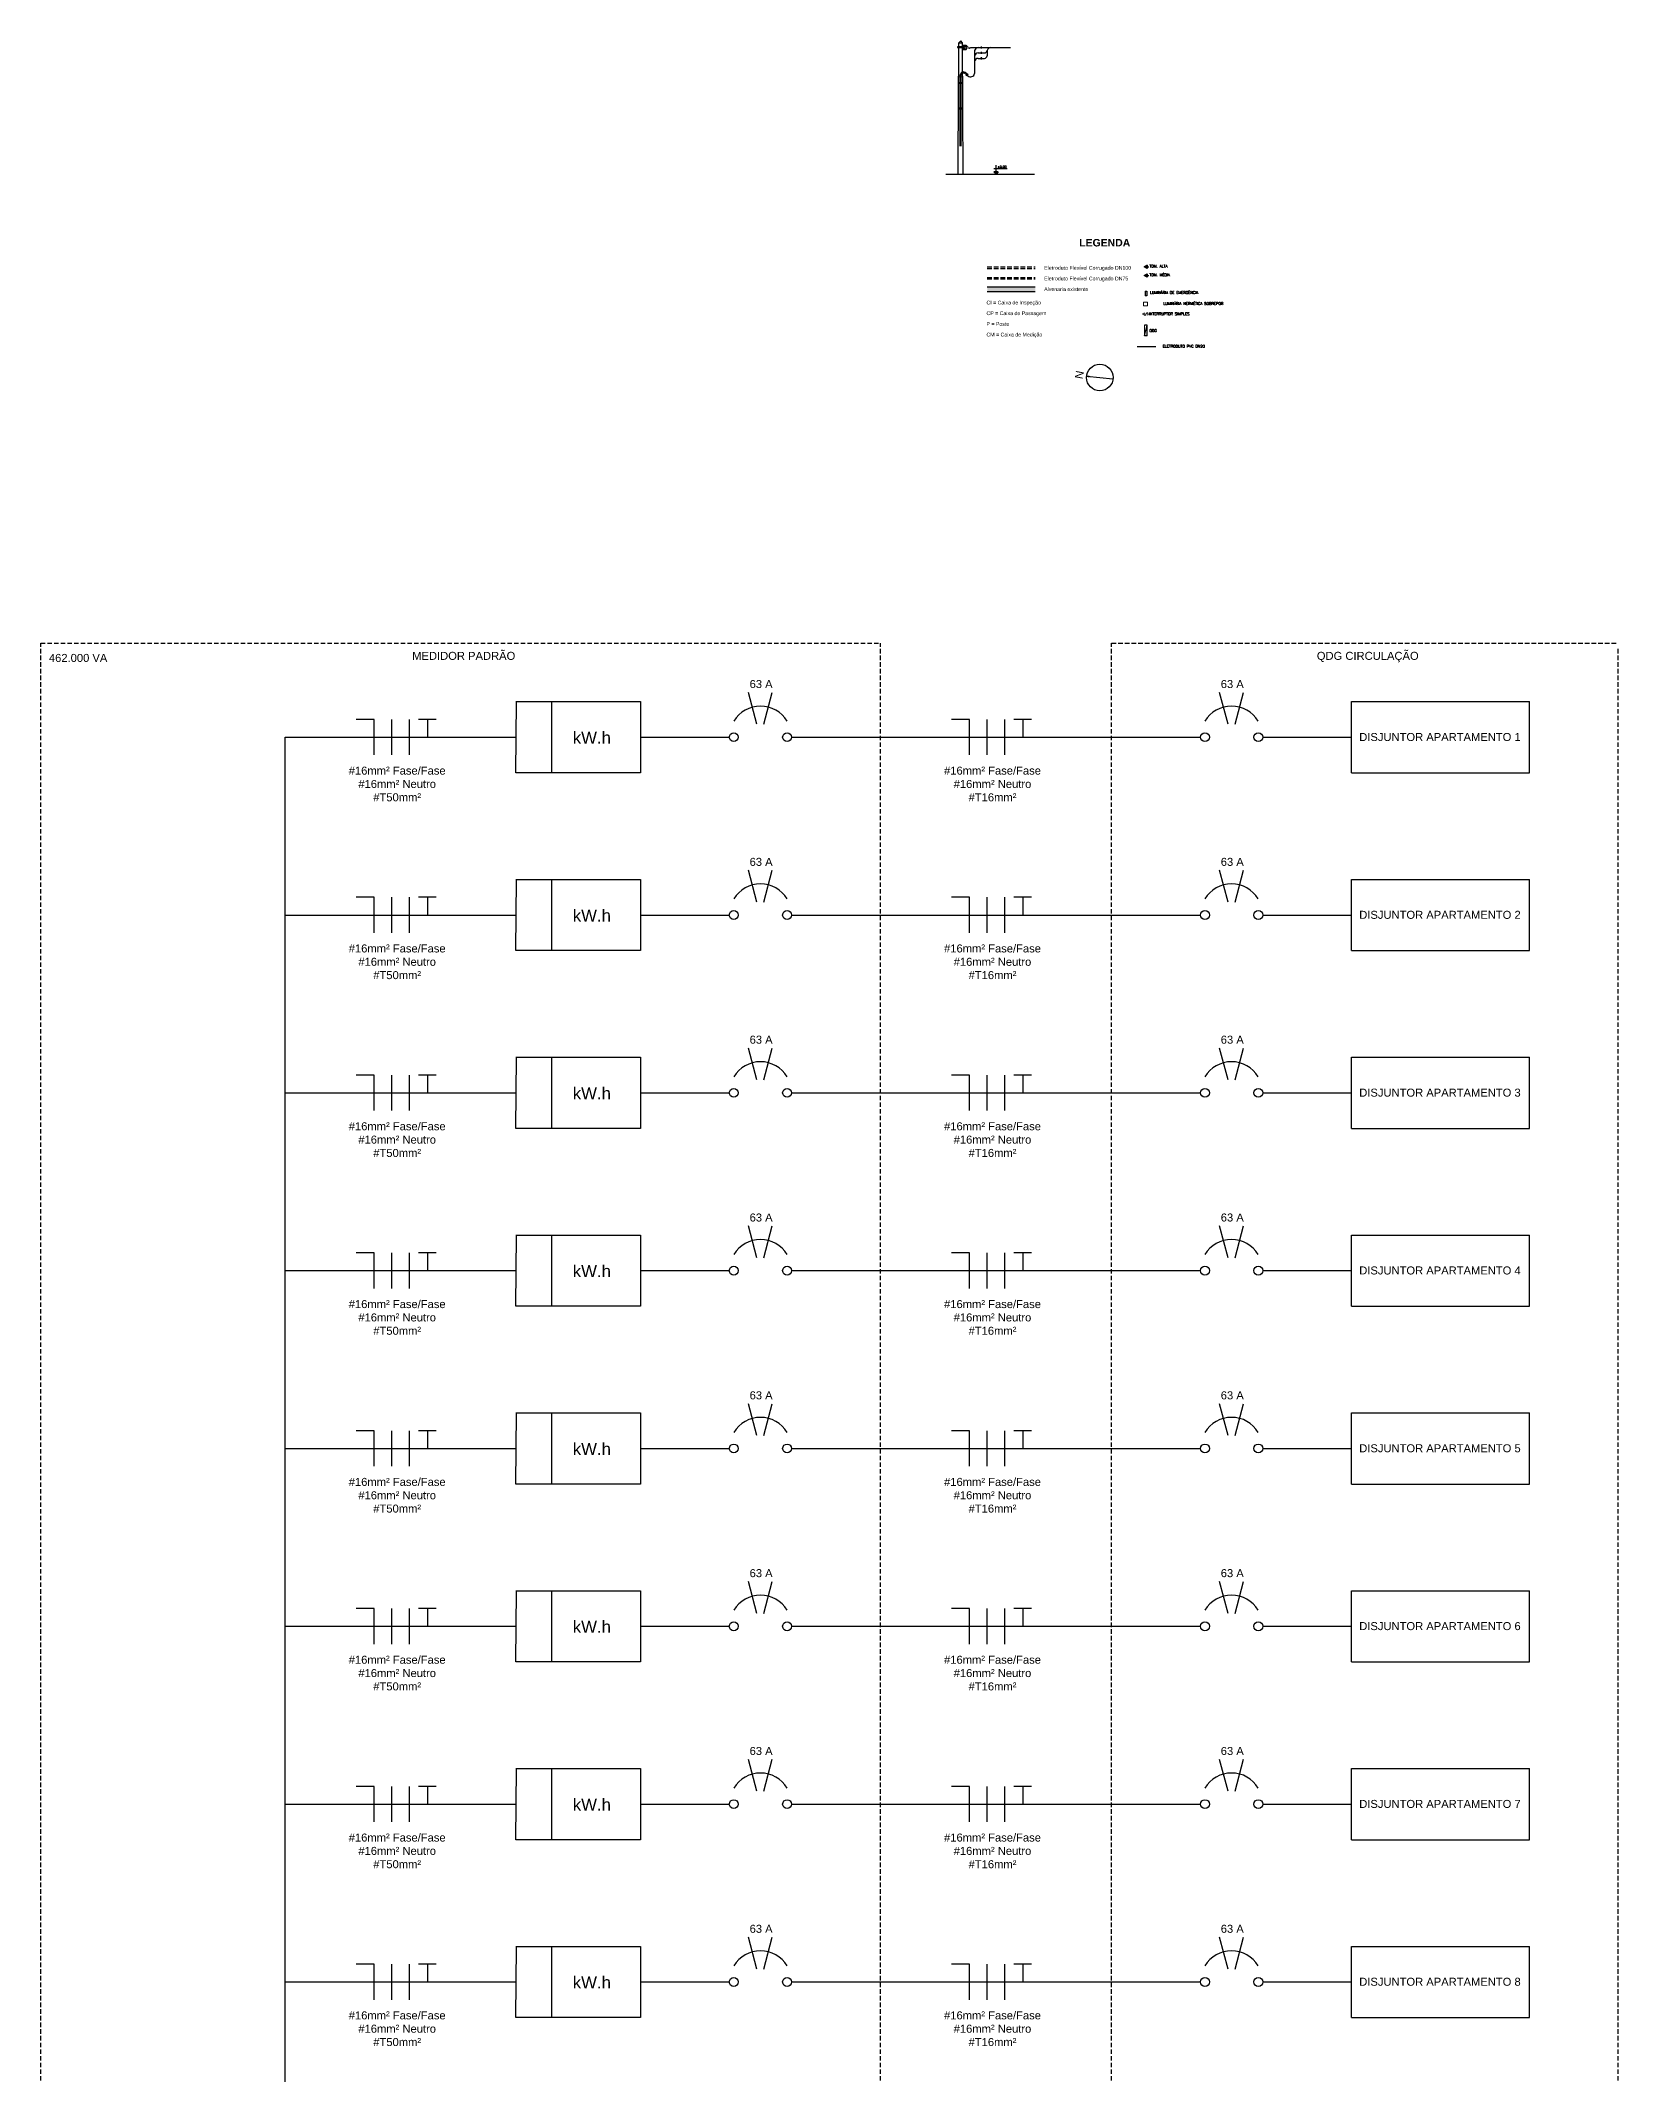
# Model space of a CAD drawing. Extents: x 0 to 11638, y -6007 to 0.
# Drawn here: x 10991.7 to 11080.4, y -5775.9 to -5661.5 of the extents above; entities that cross this region are included whole.
import ezdxf

# ---------------------------------------------------------------- set-up
doc = ezdxf.new("R2010")
doc.units = 0
doc.linetypes.add('CACHE', pattern=[0.375, 0.25, -0.125])
doc.linetypes.add('TRACEJP', pattern=[0.3, 0.2, -0.1])
doc.layers.get('0').update_dxf_attribs({"linetype": 'CONTINUOUS'})
for name, color, linetype, lineweight in [('ARQ - Alvenaria Alta', 251, 'CONTINUOUS', 13), ('ARQ - Textos', 4, 'CONTINUOUS', 5), ('Elétrica', 30, 'CONTINUOUS', 20), ('Lógica - Dados Telefonia CFTV', 3, 'CONTINUOUS', 5)]:
    doc.layers.add(name, color=color, linetype=linetype, lineweight=lineweight)
for name, color, linetype in [('ARQ - Cotas', 1, 'CONTINUOUS'), ('ARQ - Desnível Terreno', 14, 'CONTINUOUS'), ('DETALHES', 4, 'CONTINUOUS')]:
    doc.layers.add(name, color=color, linetype=linetype)
doc.styles.add('ROMANS', font='romans.shx', dxfattribs={"height": 0.3})
doc.styles.get("Standard").update_dxf_attribs({"font": 'arial.ttf', "height": 0.15})

msp = doc.modelspace()

# ---------------------------------------------------------------- hatches: boundary and pattern name
at = {"layer": 'ARQ - Alvenaria Alta', "lineweight": -2}
h = msp.add_hatch(color=256, dxfattribs=at)
h.dxf.hatch_style = 1
h.paths.add_polyline_path([(11047.638, -5675.351), (11044.936, -5675.351), (11044.936, -5675.601), (11047.638, -5675.601)])
at = {"layer": 'ARQ - Cotas', "lineweight": -2}
h = msp.add_hatch(color=256, dxfattribs=at)
h.dxf.hatch_style = 1
h.paths.add_polyline_path([(11045.43, -5668.877), (11045.305, -5668.877), (11045.43, -5669.002)])
at = {"layer": 'Elétrica', "lineweight": -2}
for points in [[(11053.932, -5674.224), (11053.932, -5674.133), (11053.759, -5674.224)], [(11053.932, -5674.224), (11053.932, -5674.316), (11053.759, -5674.224)], [(11053.932, -5674.705), (11053.932, -5674.796), (11053.759, -5674.705)]]:
    msp.add_hatch(color=256, dxfattribs=at).paths.add_polyline_path(points)

# ---------------------------------------------------------------- linework, layer by layer
at = {"linetype": 'Continuous'}
for q in [(11050.677, -5680.361), (11052.005, -5680.526), (11050.673, -5680.4)]:
    msp.add_line((11050.531, -5680.366), q, dxfattribs=at)
at = {"linetype": 'CACHE', "lineweight": -2}
for p, q in [((10991.697, -5905.961), (10991.697, -5695.38)), ((10991.697, -5695.38), (11038.929, -5695.38)), ((11038.929, -5905.961), (11038.929, -5695.38)), ((11051.929, -5905.961), (11051.929, -5695.38)), ((11051.929, -5695.38), (11080.429, -5695.38)), ((11080.429, -5905.961), (11080.429, -5695.609))]:
    msp.add_line(p, q, dxfattribs=at)
at = {"lineweight": -2}
for p, q in [((11018.429, -5698.671), (11025.429, -5698.671)), ((11018.429, -5702.671), (11018.464, -5698.671)), ((11020.429, -5698.671), (11020.429, -5702.671)), ((11025.429, -5698.671), (11025.429, -5702.671)), ((11031.985, -5699.946), (11031.506, -5698.155)), ((11032.37, -5699.945), (11032.84, -5698.152)), ((11058.485, -5699.946), (11058.006, -5698.155)), ((11058.87, -5699.945), (11059.34, -5698.152)), ((11010.447, -5699.671), (11009.447, -5699.671)), ((11010.447, -5701.671), (11010.447, -5699.671)), ((11011.447, -5701.671), (11011.447, -5699.671)), ((11012.447, -5701.671), (11012.447, -5699.671)), ((11013.947, -5699.671), (11012.947, -5699.671)), ((11013.447, -5699.671), (11013.447, -5700.671)), ((11043.929, -5699.671), (11042.929, -5699.671)), ((11043.929, -5701.671), (11043.929, -5699.671)), ((11044.929, -5701.671), (11044.929, -5699.671)), ((11045.929, -5701.671), (11045.929, -5699.671)), ((11047.429, -5699.671), (11046.429, -5699.671)), ((11046.929, -5699.671), (11046.929, -5700.671)), ((11005.447, -5780.671), (11005.447, -5700.671)), ((11025.429, -5702.671), (11018.429, -5702.671)), ((11018.429, -5708.671), (11025.429, -5708.671)), ((11018.429, -5712.671), (11018.464, -5708.671)), ((11020.429, -5708.671), (11020.429, -5712.671)), ((11025.429, -5708.671), (11025.429, -5712.671)), ((11031.985, -5709.946), (11031.506, -5708.155)), ((11032.37, -5709.945), (11032.84, -5708.152)), ((11058.485, -5709.946), (11058.006, -5708.155)), ((11058.87, -5709.945), (11059.34, -5708.152)), ((11010.447, -5709.671), (11009.447, -5709.671)), ((11010.447, -5711.671), (11010.447, -5709.671)), ((11011.447, -5711.671), (11011.447, -5709.671)), ((11012.447, -5711.671), (11012.447, -5709.671)), ((11013.947, -5709.671), (11012.947, -5709.671)), ((11013.447, -5709.671), (11013.447, -5710.671)), ((11043.929, -5709.671), (11042.929, -5709.671)), ((11043.929, -5711.671), (11043.929, -5709.671)), ((11044.929, -5711.671), (11044.929, -5709.671)), ((11045.929, -5711.671), (11045.929, -5709.671)), ((11047.429, -5709.671), (11046.429, -5709.671)), ((11046.929, -5709.671), (11046.929, -5710.671)), ((11025.429, -5712.671), (11018.429, -5712.671)), ((11031.985, -5719.946), (11031.506, -5718.155)), ((11032.37, -5719.945), (11032.84, -5718.152)), ((11058.485, -5719.946), (11058.006, -5718.155)), ((11058.87, -5719.945), (11059.34, -5718.152)), ((11018.429, -5718.671), (11025.429, -5718.671)), ((11018.429, -5722.671), (11018.464, -5718.671)), ((11020.429, -5718.671), (11020.429, -5722.671)), ((11025.429, -5718.671), (11025.429, -5722.671)), ((11010.447, -5719.671), (11009.447, -5719.671)), ((11010.447, -5721.671), (11010.447, -5719.671)), ((11011.447, -5721.671), (11011.447, -5719.671)), ((11012.447, -5721.671), (11012.447, -5719.671)), ((11013.947, -5719.671), (11012.947, -5719.671)), ((11013.447, -5719.671), (11013.447, -5720.671)), ((11043.929, -5719.671), (11042.929, -5719.671)), ((11043.929, -5721.671), (11043.929, -5719.671)), ((11044.929, -5721.671), (11044.929, -5719.671)), ((11045.929, -5721.671), (11045.929, -5719.671)), ((11047.429, -5719.671), (11046.429, -5719.671)), ((11046.929, -5719.671), (11046.929, -5720.671)), ((11025.429, -5722.671), (11018.429, -5722.671)), ((11031.985, -5729.946), (11031.506, -5728.155)), ((11032.37, -5729.945), (11032.84, -5728.152)), ((11058.485, -5729.946), (11058.006, -5728.155)), ((11058.87, -5729.945), (11059.34, -5728.152)), ((11010.447, -5729.671), (11009.447, -5729.671)), ((11010.447, -5731.671), (11010.447, -5729.671)), ((11011.447, -5731.671), (11011.447, -5729.671)), ((11012.447, -5731.671), (11012.447, -5729.671)), ((11013.947, -5729.671), (11012.947, -5729.671)), ((11013.447, -5729.671), (11013.447, -5730.671)), ((11018.429, -5728.671), (11025.429, -5728.671)), ((11018.429, -5732.671), (11018.464, -5728.671)), ((11020.429, -5728.671), (11020.429, -5732.671)), ((11025.429, -5728.671), (11025.429, -5732.671)), ((11043.929, -5729.671), (11042.929, -5729.671)), ((11043.929, -5731.671), (11043.929, -5729.671)), ((11044.929, -5731.671), (11044.929, -5729.671)), ((11045.929, -5731.671), (11045.929, -5729.671)), ((11047.429, -5729.671), (11046.429, -5729.671)), ((11046.929, -5729.671), (11046.929, -5730.671)), ((11025.429, -5732.671), (11018.429, -5732.671)), ((11018.429, -5738.671), (11025.429, -5738.671)), ((11018.429, -5742.671), (11018.464, -5738.671)), ((11020.429, -5738.671), (11020.429, -5742.671)), ((11025.429, -5738.671), (11025.429, -5742.671)), ((11031.985, -5739.946), (11031.506, -5738.155)), ((11032.37, -5739.945), (11032.84, -5738.152)), ((11058.485, -5739.946), (11058.006, -5738.155)), ((11058.87, -5739.945), (11059.34, -5738.152)), ((11010.447, -5739.671), (11009.447, -5739.671)), ((11010.447, -5741.671), (11010.447, -5739.671)), ((11011.447, -5741.671), (11011.447, -5739.671)), ((11012.447, -5741.671), (11012.447, -5739.671)), ((11013.947, -5739.671), (11012.947, -5739.671)), ((11013.447, -5739.671), (11013.447, -5740.671)), ((11043.929, -5739.671), (11042.929, -5739.671)), ((11043.929, -5741.671), (11043.929, -5739.671)), ((11044.929, -5741.671), (11044.929, -5739.671)), ((11045.929, -5741.671), (11045.929, -5739.671)), ((11047.429, -5739.671), (11046.429, -5739.671)), ((11046.929, -5739.671), (11046.929, -5740.671)), ((11025.429, -5742.671), (11018.429, -5742.671)), ((11018.429, -5748.671), (11025.429, -5748.671)), ((11018.429, -5752.671), (11018.464, -5748.671)), ((11020.429, -5748.671), (11020.429, -5752.671)), ((11025.429, -5748.671), (11025.429, -5752.671)), ((11031.985, -5749.946), (11031.506, -5748.155)), ((11032.37, -5749.945), (11032.84, -5748.152)), ((11058.485, -5749.946), (11058.006, -5748.155)), ((11058.87, -5749.945), (11059.34, -5748.152)), ((11010.447, -5749.671), (11009.447, -5749.671)), ((11010.447, -5751.671), (11010.447, -5749.671)), ((11011.447, -5751.671), (11011.447, -5749.671)), ((11012.447, -5751.671), (11012.447, -5749.671)), ((11013.947, -5749.671), (11012.947, -5749.671)), ((11013.447, -5749.671), (11013.447, -5750.671)), ((11043.929, -5749.671), (11042.929, -5749.671)), ((11043.929, -5751.671), (11043.929, -5749.671)), ((11044.929, -5751.671), (11044.929, -5749.671)), ((11045.929, -5751.671), (11045.929, -5749.671)), ((11047.429, -5749.671), (11046.429, -5749.671)), ((11046.929, -5749.671), (11046.929, -5750.671)), ((11025.429, -5752.671), (11018.429, -5752.671)), ((11031.985, -5759.946), (11031.506, -5758.155)), ((11032.37, -5759.945), (11032.84, -5758.152)), ((11058.485, -5759.946), (11058.006, -5758.155)), ((11058.87, -5759.945), (11059.34, -5758.152)), ((11018.429, -5758.671), (11025.429, -5758.671)), ((11018.429, -5762.671), (11018.464, -5758.671)), ((11020.429, -5758.671), (11020.429, -5762.671)), ((11025.429, -5758.671), (11025.429, -5762.671)), ((11010.447, -5759.671), (11009.447, -5759.671)), ((11010.447, -5761.671), (11010.447, -5759.671)), ((11011.447, -5761.671), (11011.447, -5759.671)), ((11012.447, -5761.671), (11012.447, -5759.671)), ((11013.947, -5759.671), (11012.947, -5759.671)), ((11013.447, -5759.671), (11013.447, -5760.671)), ((11043.929, -5759.671), (11042.929, -5759.671)), ((11043.929, -5761.671), (11043.929, -5759.671)), ((11044.929, -5761.671), (11044.929, -5759.671)), ((11045.929, -5761.671), (11045.929, -5759.671)), ((11047.429, -5759.671), (11046.429, -5759.671)), ((11046.929, -5759.671), (11046.929, -5760.671)), ((11025.429, -5762.671), (11018.429, -5762.671)), ((11031.985, -5769.946), (11031.506, -5768.155)), ((11032.37, -5769.945), (11032.84, -5768.152)), ((11058.485, -5769.946), (11058.006, -5768.155)), ((11058.87, -5769.945), (11059.34, -5768.152)), ((11010.447, -5769.671), (11009.447, -5769.671)), ((11010.447, -5771.671), (11010.447, -5769.671)), ((11011.447, -5771.671), (11011.447, -5769.671)), ((11012.447, -5771.671), (11012.447, -5769.671)), ((11013.947, -5769.671), (11012.947, -5769.671)), ((11013.447, -5769.671), (11013.447, -5770.671)), ((11018.429, -5768.671), (11025.429, -5768.671)), ((11018.429, -5772.671), (11018.464, -5768.671)), ((11020.429, -5768.671), (11020.429, -5772.671)), ((11025.429, -5768.671), (11025.429, -5772.671)), ((11043.929, -5769.671), (11042.929, -5769.671)), ((11043.929, -5771.671), (11043.929, -5769.671)), ((11044.929, -5771.671), (11044.929, -5769.671)), ((11045.929, -5771.671), (11045.929, -5769.671)), ((11047.429, -5769.671), (11046.429, -5769.671)), ((11046.929, -5769.671), (11046.929, -5770.671)), ((11025.429, -5772.671), (11018.429, -5772.671))]:
    msp.add_line(p, q, dxfattribs=at)
msp.add_circle((11051.268, -5680.446), 0.748)
for centre in [(11030.679, -5700.671), (11033.679, -5700.671), (11057.179, -5700.671), (11060.179, -5700.671), (11030.679, -5710.671), (11033.679, -5710.671), (11057.179, -5710.671), (11060.179, -5710.671), (11030.679, -5720.671), (11033.679, -5720.671), (11057.179, -5720.671), (11060.179, -5720.671), (11030.679, -5730.671), (11033.679, -5730.671), (11057.179, -5730.671), (11060.179, -5730.671), (11030.679, -5740.671), (11033.679, -5740.671), (11057.179, -5740.671), (11060.179, -5740.671), (11030.679, -5750.671), (11033.679, -5750.671), (11057.179, -5750.671), (11060.179, -5750.671), (11030.679, -5760.671), (11033.679, -5760.671), (11057.179, -5760.671), (11060.179, -5760.671), (11030.679, -5770.671), (11033.679, -5770.671), (11057.179, -5770.671), (11060.179, -5770.671)]:
    msp.add_circle(centre, 0.25, dxfattribs=at)
for centre in [(11032.179, -5700.671), (11058.679, -5700.671), (11032.179, -5710.671), (11058.679, -5710.671), (11032.179, -5720.671), (11058.679, -5720.671), (11032.179, -5730.671), (11058.679, -5730.671), (11032.179, -5740.671), (11058.679, -5740.671), (11032.179, -5750.671), (11058.679, -5750.671), (11032.179, -5760.671), (11058.679, -5760.671), (11032.179, -5770.671), (11058.679, -5770.671)]:
    msp.add_arc(centre, 1.75, 31.00272, 148.99728, dxfattribs=at)
at = {"layer": 'ARQ - Alvenaria Alta', "lineweight": -2}
for p, q in [((11044.936, -5675.351), (11047.638, -5675.351)), ((11044.936, -5675.601), (11047.638, -5675.601)), ((11065.429, -5702.671), (11065.429, -5698.671)), ((11065.429, -5698.671), (11075.429, -5698.671)), ((11075.429, -5702.671), (11075.429, -5698.671)), ((11005.447, -5700.671), (11013.447, -5700.671)), ((11013.447, -5700.671), (11018.447, -5700.671)), ((11025.429, -5700.671), (11030.429, -5700.671)), ((11033.929, -5700.671), (11038.929, -5700.671)), ((11038.929, -5700.671), (11046.929, -5700.671)), ((11046.929, -5700.671), (11051.929, -5700.671)), ((11051.929, -5700.671), (11056.929, -5700.671)), ((11060.429, -5700.671), (11065.429, -5700.671)), ((11065.429, -5702.671), (11075.429, -5702.671)), ((11065.429, -5712.671), (11065.429, -5708.671)), ((11065.429, -5708.671), (11075.429, -5708.671)), ((11075.429, -5712.671), (11075.429, -5708.671)), ((11005.447, -5710.671), (11013.447, -5710.671)), ((11013.447, -5710.671), (11018.447, -5710.671)), ((11025.429, -5710.671), (11030.429, -5710.671)), ((11033.929, -5710.671), (11038.929, -5710.671)), ((11038.929, -5710.671), (11046.929, -5710.671)), ((11046.929, -5710.671), (11051.929, -5710.671)), ((11051.929, -5710.671), (11056.929, -5710.671)), ((11060.429, -5710.671), (11065.429, -5710.671)), ((11065.429, -5712.671), (11075.429, -5712.671)), ((11065.429, -5722.671), (11065.429, -5718.671)), ((11065.429, -5718.671), (11075.429, -5718.671)), ((11075.429, -5722.671), (11075.429, -5718.671)), ((11005.447, -5720.671), (11013.447, -5720.671)), ((11013.447, -5720.671), (11018.447, -5720.671)), ((11025.429, -5720.671), (11030.429, -5720.671)), ((11033.929, -5720.671), (11038.929, -5720.671)), ((11038.929, -5720.671), (11046.929, -5720.671)), ((11046.929, -5720.671), (11051.929, -5720.671)), ((11051.929, -5720.671), (11056.929, -5720.671)), ((11060.429, -5720.671), (11065.429, -5720.671)), ((11065.429, -5722.671), (11075.429, -5722.671)), ((11065.429, -5732.671), (11065.429, -5728.671)), ((11065.429, -5728.671), (11075.429, -5728.671)), ((11075.429, -5732.671), (11075.429, -5728.671)), ((11005.447, -5730.671), (11013.447, -5730.671)), ((11013.447, -5730.671), (11018.447, -5730.671)), ((11025.429, -5730.671), (11030.429, -5730.671)), ((11033.929, -5730.671), (11038.929, -5730.671)), ((11038.929, -5730.671), (11046.929, -5730.671)), ((11046.929, -5730.671), (11051.929, -5730.671)), ((11051.929, -5730.671), (11056.929, -5730.671)), ((11060.429, -5730.671), (11065.429, -5730.671)), ((11065.429, -5732.671), (11075.429, -5732.671)), ((11065.429, -5742.671), (11065.429, -5738.671)), ((11065.429, -5738.671), (11075.429, -5738.671)), ((11075.429, -5742.671), (11075.429, -5738.671)), ((11005.447, -5740.671), (11013.447, -5740.671)), ((11013.447, -5740.671), (11018.447, -5740.671)), ((11025.429, -5740.671), (11030.429, -5740.671)), ((11033.929, -5740.671), (11038.929, -5740.671)), ((11038.929, -5740.671), (11046.929, -5740.671)), ((11046.929, -5740.671), (11051.929, -5740.671)), ((11051.929, -5740.671), (11056.929, -5740.671)), ((11060.429, -5740.671), (11065.429, -5740.671)), ((11065.429, -5742.671), (11075.429, -5742.671)), ((11065.429, -5752.671), (11065.429, -5748.671)), ((11065.429, -5748.671), (11075.429, -5748.671)), ((11075.429, -5752.671), (11075.429, -5748.671)), ((11005.447, -5750.671), (11013.447, -5750.671)), ((11013.447, -5750.671), (11018.447, -5750.671)), ((11025.429, -5750.671), (11030.429, -5750.671)), ((11033.929, -5750.671), (11038.929, -5750.671)), ((11038.929, -5750.671), (11046.929, -5750.671)), ((11046.929, -5750.671), (11051.929, -5750.671)), ((11051.929, -5750.671), (11056.929, -5750.671)), ((11060.429, -5750.671), (11065.429, -5750.671)), ((11065.429, -5752.671), (11075.429, -5752.671)), ((11065.429, -5762.671), (11065.429, -5758.671)), ((11065.429, -5758.671), (11075.429, -5758.671)), ((11075.429, -5762.671), (11075.429, -5758.671)), ((11005.447, -5760.671), (11013.447, -5760.671)), ((11013.447, -5760.671), (11018.447, -5760.671)), ((11025.429, -5760.671), (11030.429, -5760.671)), ((11033.929, -5760.671), (11038.929, -5760.671)), ((11038.929, -5760.671), (11046.929, -5760.671)), ((11046.929, -5760.671), (11051.929, -5760.671)), ((11051.929, -5760.671), (11056.929, -5760.671)), ((11060.429, -5760.671), (11065.429, -5760.671)), ((11065.429, -5762.671), (11075.429, -5762.671)), ((11065.429, -5772.671), (11065.429, -5768.671)), ((11065.429, -5768.671), (11075.429, -5768.671)), ((11075.429, -5772.671), (11075.429, -5768.671)), ((11005.447, -5770.671), (11013.447, -5770.671)), ((11013.447, -5770.671), (11018.447, -5770.671)), ((11025.429, -5770.671), (11030.429, -5770.671)), ((11033.929, -5770.671), (11038.929, -5770.671)), ((11038.929, -5770.671), (11046.929, -5770.671)), ((11046.929, -5770.671), (11051.929, -5770.671)), ((11051.929, -5770.671), (11056.929, -5770.671)), ((11060.429, -5770.671), (11065.429, -5770.671)), ((11065.429, -5772.671), (11075.429, -5772.671))]:
    msp.add_line(p, q, dxfattribs=at)
at = {"layer": 'ARQ - Cotas', "lineweight": -2}
for p, q in [((11045.305, -5668.689), (11046.055, -5668.689)), ((11045.555, -5668.877), (11045.305, -5668.877)), ((11045.305, -5668.877), (11045.43, -5669.002)), ((11045.43, -5668.627), (11045.43, -5668.502)), ((11045.43, -5668.752), (11045.43, -5668.627)), ((11045.43, -5668.877), (11045.43, -5668.752)), ((11045.43, -5669.002), (11045.43, -5668.877)), ((11045.43, -5668.877), (11045.555, -5668.877)), ((11045.555, -5668.877), (11045.43, -5669.002))]:
    msp.add_line(p, q, dxfattribs=at)
at = {"layer": 'ARQ - Desnível Terreno', "lineweight": -2}
msp.add_line((11042.604, -5669.002), (11047.586, -5669.002), dxfattribs=at)
at = {"layer": 'DETALHES', "color": 2}
for p, q in [((11043.308, -5661.851), (11043.259, -5661.851)), ((11043.259, -5661.851), (11043.259, -5661.894)), ((11043.259, -5661.894), (11043.308, -5661.894)), ((11043.308, -5661.834), (11043.308, -5661.91)), ((11043.338, -5661.834), (11043.308, -5661.834)), ((11043.308, -5661.91), (11043.338, -5661.91)), ((11043.338, -5661.834), (11043.338, -5661.91)), ((11043.753, -5661.768), (11043.548, -5661.768)), ((11043.548, -5661.993), (11043.753, -5661.993)), ((11043.589, -5661.973), (11043.589, -5661.789)), ((11043.589, -5661.789), (11043.753, -5661.789)), ((11043.589, -5661.834), (11043.61, -5661.834)), ((11043.61, -5661.91), (11043.589, -5661.91)), ((11043.753, -5661.973), (11043.589, -5661.973)), ((11043.61, -5661.834), (11043.61, -5661.91)), ((11043.653, -5661.796), (11043.788, -5661.796)), ((11043.653, -5661.967), (11043.788, -5661.967)), ((11043.699, -5661.754), (11043.741, -5661.754)), ((11043.699, -5661.768), (11043.699, -5661.754)), ((11043.709, -5661.768), (11043.699, -5661.768)), ((11043.709, -5661.796), (11043.709, -5661.789)), ((11043.71, -5661.973), (11043.71, -5661.967)), ((11043.71, -5662.01), (11043.71, -5661.993)), ((11043.73, -5662.01), (11043.71, -5662.01)), ((11043.741, -5661.768), (11043.73, -5661.768)), ((11043.73, -5661.789), (11043.73, -5661.796)), ((11043.73, -5661.967), (11043.73, -5661.973)), ((11043.73, -5661.993), (11043.73, -5662.01)), ((11043.741, -5661.754), (11043.741, -5661.768)), ((11043.753, -5661.789), (11043.753, -5661.768)), ((11043.753, -5661.993), (11043.753, -5661.973)), ((11043.741, -5663.32), (11043.809, -5663.399)), ((11043.496, -5663.518), (11043.394, -5663.518)), ((11043.413, -5663.518), (11043.413, -5663.427)), ((11043.413, -5667.442), (11043.413, -5663.559)), ((11043.475, -5663.518), (11043.475, -5663.452)), ((11043.475, -5667.442), (11043.475, -5663.559)), ((11043.709, -5663.367), (11043.773, -5663.435)), ((11043.824, -5663.384), (11043.752, -5663.456))]:
    msp.add_line(p, q, dxfattribs=at)
at = {"layer": 'DETALHES', "color": 4}
for p, q in [((11043.319, -5665.336), (11043.34, -5661.625)), ((11043.442, -5661.502), (11043.34, -5661.625)), ((11043.34, -5661.625), (11043.545, -5661.625)), ((11043.545, -5661.625), (11043.442, -5661.502)), ((11043.565, -5665.336), (11043.545, -5661.625)), ((11043.326, -5663.851), (11043.563, -5663.851)), ((11043.326, -5663.855), (11043.563, -5663.855)), ((11043.326, -5663.859), (11043.563, -5663.859)), ((11043.326, -5663.865), (11043.563, -5663.865)), ((11043.326, -5663.87), (11043.563, -5663.87)), ((11043.326, -5663.876), (11043.563, -5663.876)), ((11043.326, -5663.881), (11043.563, -5663.881)), ((11043.326, -5663.886), (11043.563, -5663.886)), ((11043.326, -5663.89), (11043.563, -5663.89)), ((11043.305, -5667.833), (11043.319, -5665.336)), ((11043.315, -5665.282), (11043.57, -5665.282)), ((11043.315, -5665.288), (11043.57, -5665.288)), ((11043.315, -5665.292), (11043.57, -5665.292)), ((11043.315, -5665.299), (11043.57, -5665.299)), ((11043.315, -5665.304), (11043.57, -5665.304)), ((11043.315, -5665.31), (11043.57, -5665.31)), ((11043.315, -5665.315), (11043.57, -5665.315)), ((11043.315, -5665.32), (11043.57, -5665.32)), ((11043.315, -5665.326), (11043.57, -5665.326)), ((11043.315, -5665.33), (11043.57, -5665.33)), ((11043.315, -5665.336), (11043.57, -5665.336)), ((11043.586, -5669.002), (11043.565, -5665.336)), ((11043.295, -5669.002), (11043.305, -5667.833))]:
    msp.add_line(p, q, dxfattribs=at)
at = {"layer": 'DETALHES', "color": 2, "linetype": 'TRACEJP'}
for p, q in [((11043.548, -5661.851), (11043.338, -5661.851)), ((11043.338, -5661.894), (11043.548, -5661.894)), ((11043.394, -5663.559), (11043.394, -5663.518)), ((11043.394, -5663.559), (11043.496, -5663.559)), ((11043.496, -5663.559), (11043.496, -5663.518)), ((11043.781, -5663.485), (11043.752, -5663.456)), ((11043.781, -5663.485), (11043.853, -5663.413)), ((11043.853, -5663.413), (11043.824, -5663.384))]:
    msp.add_line(p, q, dxfattribs=at)
at = {"layer": 'DETALHES'}
msp.add_line((11043.548, -5661.768), (11043.548, -5661.993), dxfattribs=at)
at = {"layer": 'DETALHES', "color": 6}
for p, q in [((11043.996, -5661.883), (11046.247, -5661.883)), ((11044.226, -5662.056), (11044.226, -5663.342)), ((11044.42, -5662.191), (11044.577, -5662.191)), ((11044.622, -5662.191), (11044.774, -5662.191)), ((11044.94, -5662.055), (11044.94, -5662.361)), ((11044.42, -5662.498), (11044.577, -5662.498)), ((11044.622, -5662.498), (11044.774, -5662.498)), ((11043.817, -5663.449), (11043.846, -5663.478))]:
    msp.add_line(p, q, dxfattribs=at)
at = {"layer": 'DETALHES', "color": 4}
for points in [[(11044.577, -5661.906), (11044.622, -5661.906), (11044.622, -5661.861), (11044.577, -5661.861)], [(11044.577, -5662.213), (11044.622, -5662.213), (11044.622, -5662.168), (11044.577, -5662.168)], [(11044.577, -5662.521), (11044.622, -5662.521), (11044.622, -5662.476), (11044.577, -5662.476)]]:
    msp.add_lwpolyline(points, close=True, dxfattribs=at)
at = {"layer": 'DETALHES', "color": 2}
for centre, radius, start, end in [((11043.559, -5661.881), 0.127, 317.58789, 42.41211), ((11043.881, -5661.881), 0.127, 137.58789, 222.41211), ((11043.602, -5663.449), 0.189, 42.91044, 178.83466), ((11043.61, -5663.459), 0.135, 43.01125, 176.89603)]:
    msp.add_arc(centre, radius, start, end, dxfattribs=at)
at = {"layer": 'DETALHES', "color": 6}
for centre, radius, start, end in [((11043.806, -5661.919), 0.0759, 27.99727, 131.58375), ((11043.935, -5661.867), 0.0633, 194.62359, 353.44215), ((11044.426, -5662.086), 0.202, 91.6098, 171.45277), ((11044.425, -5662.392), 0.201, 91.47211, 171.93143), ((11044.759, -5662.003), 0.188, 274.63819, 344.06265), ((11045.14, -5662.085), 0.202, 91.6098, 171.45277), ((11043.998, -5663.305), 0.231, 228.7892, 350.69286), ((11044.425, -5662.7), 0.202, 91.6098, 171.45277), ((11044.759, -5662.311), 0.188, 274.63819, 344.45233)]:
    msp.add_arc(centre, radius, start, end, dxfattribs=at)
at = {"layer": 'Elétrica', "linetype": 'CACHE', "lineweight": -2}
for p, q in [((11044.936, -5674.223), (11047.638, -5674.223)), ((11044.936, -5674.323), (11047.638, -5674.323))]:
    msp.add_line(p, q, dxfattribs=at)
at = {"layer": 'Elétrica', "lineweight": -2}
for p, q in [((11053.759, -5674.224), (11053.932, -5674.133)), ((11053.932, -5674.133), (11053.759, -5674.224)), ((11053.932, -5674.316), (11053.759, -5674.224)), ((11053.932, -5674.224), (11053.759, -5674.224)), ((11053.932, -5674.224), (11053.759, -5674.224)), ((11053.759, -5674.705), (11053.932, -5674.614)), ((11053.932, -5674.796), (11053.759, -5674.705)), ((11053.932, -5674.705), (11053.759, -5674.705)), ((11053.932, -5674.133), (11053.932, -5674.316)), ((11053.932, -5674.224), (11054.015, -5674.224)), ((11053.932, -5674.614), (11053.932, -5674.796)), ((11053.932, -5674.705), (11054.015, -5674.705)), ((11053.817, -5675.59), (11053.907, -5675.59)), ((11053.817, -5675.59), (11053.817, -5675.86)), ((11053.907, -5675.86), (11053.817, -5675.86)), ((11053.907, -5675.59), (11053.907, -5675.86)), ((11053.669, -5676.859), (11053.753, -5676.859)), ((11053.937, -5677.493), (11053.787, -5677.493)), ((11053.787, -5678.093), (11053.937, -5677.493)), ((11053.937, -5678.093), (11053.787, -5678.093)), ((11053.937, -5678.093), (11053.937, -5677.493))]:
    msp.add_line(p, q, dxfattribs=at)
at = {"layer": 'Elétrica'}
for p, q in [((11053.943, -5676.201), (11053.723, -5676.201)), ((11053.723, -5676.201), (11053.723, -5676.421)), ((11053.723, -5676.421), (11053.943, -5676.421)), ((11053.943, -5676.421), (11053.943, -5676.201)), ((11053.375, -5678.692), (11054.426, -5678.692)), ((11053.375, -5678.712), (11054.426, -5678.712))]:
    msp.add_line(p, q, dxfattribs=at)
at = {"layer": 'Elétrica', "linetype": 'Continuous'}
msp.add_line((11053.787, -5677.493), (11053.787, -5678.093), dxfattribs=at)
at = {"layer": 'Lógica - Dados Telefonia CFTV', "linetype": 'CACHE', "lineweight": -2}
for p, q in [((11044.936, -5674.823), (11047.638, -5674.823)), ((11044.936, -5674.898), (11047.638, -5674.898))]:
    msp.add_line(p, q, dxfattribs=at)

# ---------------------------------------------------------------- texts
at = {"width": 1}
msp.add_text('N', height=0.449, rotation=79.36131, dxfattribs=at).set_placement((11050.292, -5680.556))
at = {"attachment_point": 1}
for s, insert, char_height, width in [('\\pxt4;{\\fArial|b1|i0|c0|p34;LEGENDA}', (11050.11, -5672.653), 0.42, 12.90804), ('\\pxt4;Eletroduto Flexível Corrugado DN100', (11048.138, -5674.173), 0.21, 6.45402), ('\\pxt4;Eletroduto Flexível Corrugado DN75', (11048.138, -5674.773), 0.21, 6.45402), ('\\pxt4;Alvenaria existente', (11048.138, -5675.373), 0.21, 6.45402), ('\\pxt4;CI = Caixa de Inspeção', (11044.893, -5676.126), 0.21, 6.45402), ('\\pxt4;CP = Caixa de Passagem', (11044.893, -5676.726), 0.21, 6.45402), ('\\pxt4;CM = Caixa de Medição', (11044.893, -5677.926), 0.21, 6.45402), ('\\pxt4;P = Poste', (11044.893, -5677.326), 0.21, 6.45402)]:
    msp.add_mtext(s, dxfattribs=dict(at, insert=insert, char_height=char_height, width=width))
at = {"lineweight": -2, "attachment_point": 1}
for s, width, gutter_width, insert, char_height in [('\\pxi-3,l4,qc,t4;462.000 VA', 11.57298, 2.25, (10987.792, -5695.989), 0.45), ('\\pxi-3,l4,qc,t4;MEDIDOR PADRÃO', 11.57298, 2.25, (11009.48, -5695.872), 0.45), ('\\pxi-3,l4,qc,t4;QDG CIRCULAÇÃO', 11.57298, 2.25, (11060.324, -5695.872), 0.45), ('\\pxi-3,l4,qc,t4;63 A', 11.57298, 2.25, (11026.205, -5697.457), 0.45), ('\\pxi-3,l4,qc,t4;63 A', 11.57298, 2.25, (11052.705, -5697.457), 0.45), ('\\pxi-3,l4,qc,t4;kW.h', 17.35947, 3.375, (11013.68, -5700.362), 0.675), ('\\pxi-3,l4,qc,t4;DISJUNTOR APARTAMENTO 1', 11.57298, 2.25, (11064.386, -5700.435), 0.45), ('\\pxi-3,l4,qc,t4;#16mm² Fase/Fase\\P#16mm² Neutro\\P#T50mm²', 11.57298, 2.25, (11005.737, -5702.326), 0.45), ('\\pxi-3,l4,qc,t4;#16mm² Fase/Fase\\P#16mm² Neutro\\P#T16mm²', 11.57298, 2.25, (11039.22, -5702.326), 0.45), ('\\pxi-3,l4,qc,t4;63 A', 11.57298, 2.25, (11026.205, -5707.457), 0.45), ('\\pxi-3,l4,qc,t4;63 A', 11.57298, 2.25, (11052.705, -5707.457), 0.45), ('\\pxi-3,l4,qc,t4;kW.h', 17.35947, 3.375, (11013.68, -5710.362), 0.675), ('\\pxi-3,l4,qc,t4;DISJUNTOR APARTAMENTO 2', 11.57298, 2.25, (11064.386, -5710.435), 0.45), ('\\pxi-3,l4,qc,t4;#16mm² Fase/Fase\\P#16mm² Neutro\\P#T50mm²', 11.57298, 2.25, (11005.737, -5712.326), 0.45), ('\\pxi-3,l4,qc,t4;#16mm² Fase/Fase\\P#16mm² Neutro\\P#T16mm²', 11.57298, 2.25, (11039.22, -5712.326), 0.45), ('\\pxi-3,l4,qc,t4;63 A', 11.57298, 2.25, (11026.205, -5717.457), 0.45), ('\\pxi-3,l4,qc,t4;63 A', 11.57298, 2.25, (11052.705, -5717.457), 0.45), ('\\pxi-3,l4,qc,t4;kW.h', 17.35947, 3.375, (11013.68, -5720.362), 0.675), ('\\pxi-3,l4,qc,t4;DISJUNTOR APARTAMENTO 3', 11.57298, 2.25, (11064.386, -5720.435), 0.45), ('\\pxi-3,l4,qc,t4;#16mm² Fase/Fase\\P#16mm² Neutro\\P#T50mm²', 11.57298, 2.25, (11005.737, -5722.326), 0.45), ('\\pxi-3,l4,qc,t4;#16mm² Fase/Fase\\P#16mm² Neutro\\P#T16mm²', 11.57298, 2.25, (11039.22, -5722.326), 0.45), ('\\pxi-3,l4,qc,t4;63 A', 11.57298, 2.25, (11026.205, -5727.457), 0.45), ('\\pxi-3,l4,qc,t4;63 A', 11.57298, 2.25, (11052.705, -5727.457), 0.45), ('\\pxi-3,l4,qc,t4;kW.h', 17.35947, 3.375, (11013.68, -5730.362), 0.675), ('\\pxi-3,l4,qc,t4;DISJUNTOR APARTAMENTO 4', 11.57298, 2.25, (11064.386, -5730.435), 0.45), ('\\pxi-3,l4,qc,t4;#16mm² Fase/Fase\\P#16mm² Neutro\\P#T50mm²', 11.57298, 2.25, (11005.737, -5732.326), 0.45), ('\\pxi-3,l4,qc,t4;#16mm² Fase/Fase\\P#16mm² Neutro\\P#T16mm²', 11.57298, 2.25, (11039.22, -5732.326), 0.45), ('\\pxi-3,l4,qc,t4;63 A', 11.57298, 2.25, (11026.205, -5737.457), 0.45), ('\\pxi-3,l4,qc,t4;63 A', 11.57298, 2.25, (11052.705, -5737.457), 0.45), ('\\pxi-3,l4,qc,t4;kW.h', 17.35947, 3.375, (11013.68, -5740.362), 0.675), ('\\pxi-3,l4,qc,t4;DISJUNTOR APARTAMENTO 5', 11.57298, 2.25, (11064.386, -5740.435), 0.45), ('\\pxi-3,l4,qc,t4;#16mm² Fase/Fase\\P#16mm² Neutro\\P#T50mm²', 11.57298, 2.25, (11005.737, -5742.326), 0.45), ('\\pxi-3,l4,qc,t4;#16mm² Fase/Fase\\P#16mm² Neutro\\P#T16mm²', 11.57298, 2.25, (11039.22, -5742.326), 0.45), ('\\pxi-3,l4,qc,t4;63 A', 11.57298, 2.25, (11026.205, -5747.457), 0.45), ('\\pxi-3,l4,qc,t4;63 A', 11.57298, 2.25, (11052.705, -5747.457), 0.45), ('\\pxi-3,l4,qc,t4;kW.h', 17.35947, 3.375, (11013.68, -5750.362), 0.675), ('\\pxi-3,l4,qc,t4;DISJUNTOR APARTAMENTO 6', 11.57298, 2.25, (11064.386, -5750.435), 0.45), ('\\pxi-3,l4,qc,t4;#16mm² Fase/Fase\\P#16mm² Neutro\\P#T50mm²', 11.57298, 2.25, (11005.737, -5752.326), 0.45), ('\\pxi-3,l4,qc,t4;#16mm² Fase/Fase\\P#16mm² Neutro\\P#T16mm²', 11.57298, 2.25, (11039.22, -5752.326), 0.45), ('\\pxi-3,l4,qc,t4;63 A', 11.57298, 2.25, (11026.205, -5757.457), 0.45), ('\\pxi-3,l4,qc,t4;63 A', 11.57298, 2.25, (11052.705, -5757.457), 0.45), ('\\pxi-3,l4,qc,t4;kW.h', 17.35947, 3.375, (11013.68, -5760.362), 0.675), ('\\pxi-3,l4,qc,t4;DISJUNTOR APARTAMENTO 7', 11.57298, 2.25, (11064.386, -5760.435), 0.45), ('\\pxi-3,l4,qc,t4;#16mm² Fase/Fase\\P#16mm² Neutro\\P#T50mm²', 11.57298, 2.25, (11005.737, -5762.326), 0.45), ('\\pxi-3,l4,qc,t4;#16mm² Fase/Fase\\P#16mm² Neutro\\P#T16mm²', 11.57298, 2.25, (11039.22, -5762.326), 0.45), ('\\pxi-3,l4,qc,t4;63 A', 11.57298, 2.25, (11026.205, -5767.457), 0.45), ('\\pxi-3,l4,qc,t4;63 A', 11.57298, 2.25, (11052.705, -5767.457), 0.45), ('\\pxi-3,l4,qc,t4;kW.h', 17.35947, 3.375, (11013.68, -5770.362), 0.675), ('\\pxi-3,l4,qc,t4;DISJUNTOR APARTAMENTO 8', 11.57298, 2.25, (11064.386, -5770.435), 0.45), ('\\pxi-3,l4,qc,t4;#16mm² Fase/Fase\\P#16mm² Neutro\\P#T50mm²', 11.57298, 2.25, (11005.737, -5772.326), 0.45), ('\\pxi-3,l4,qc,t4;#16mm² Fase/Fase\\P#16mm² Neutro\\P#T16mm²', 11.57298, 2.25, (11039.22, -5772.326), 0.45)]:
    msp.add_mtext_dynamic_manual_height_columns(s, width=width, gutter_width=gutter_width, heights=[0], dxfattribs=dict(at, insert=insert, char_height=char_height))
at = {"layer": 'ARQ - Cotas', "lineweight": -2, "insert": (11045.502, -5668.535), "char_height": 0.125, "attachment_point": 1, "style": 'ROMANS'}
msp.add_mtext_dynamic_manual_height_columns('+0,00', width=1.32789, gutter_width=750, heights=[0], dxfattribs=at)
at = {"layer": 'ARQ - Textos', "color": 0, "linetype": 'Continuous', "style": 'ROMANS'}
for s, p in [('                    TOM. ALTA', (11051.827, -5674.259)), ('                    TOM. MÉDIA', (11051.827, -5674.748)), ('                    LUMINÁRIA DE EMERGÊNCIA', (11051.852, -5675.742)), ('                    INTERRUPTOR SIMPLES', (11051.798, -5676.938)), ('LUMINÁRIA HERMÉTICA SOBREPOR', (11054.84, -5676.36)), ('                    QDG', (11051.819, -5677.879)), ('ELETRODUTO PVC DN20 ', (11054.8, -5678.763))]:
    msp.add_text(s, height=0.15, dxfattribs=at).set_placement(p)
at = {"layer": 'Elétrica', "lineweight": -2, "insert": (11053.978, -5676.781), "char_height": 0.225, "width": 4.64502, "attachment_point": 1, "rotation": 270, "style": 'ROMANS'}
msp.add_mtext('S', dxfattribs=at)

doc.saveas('drawing.dxf')
